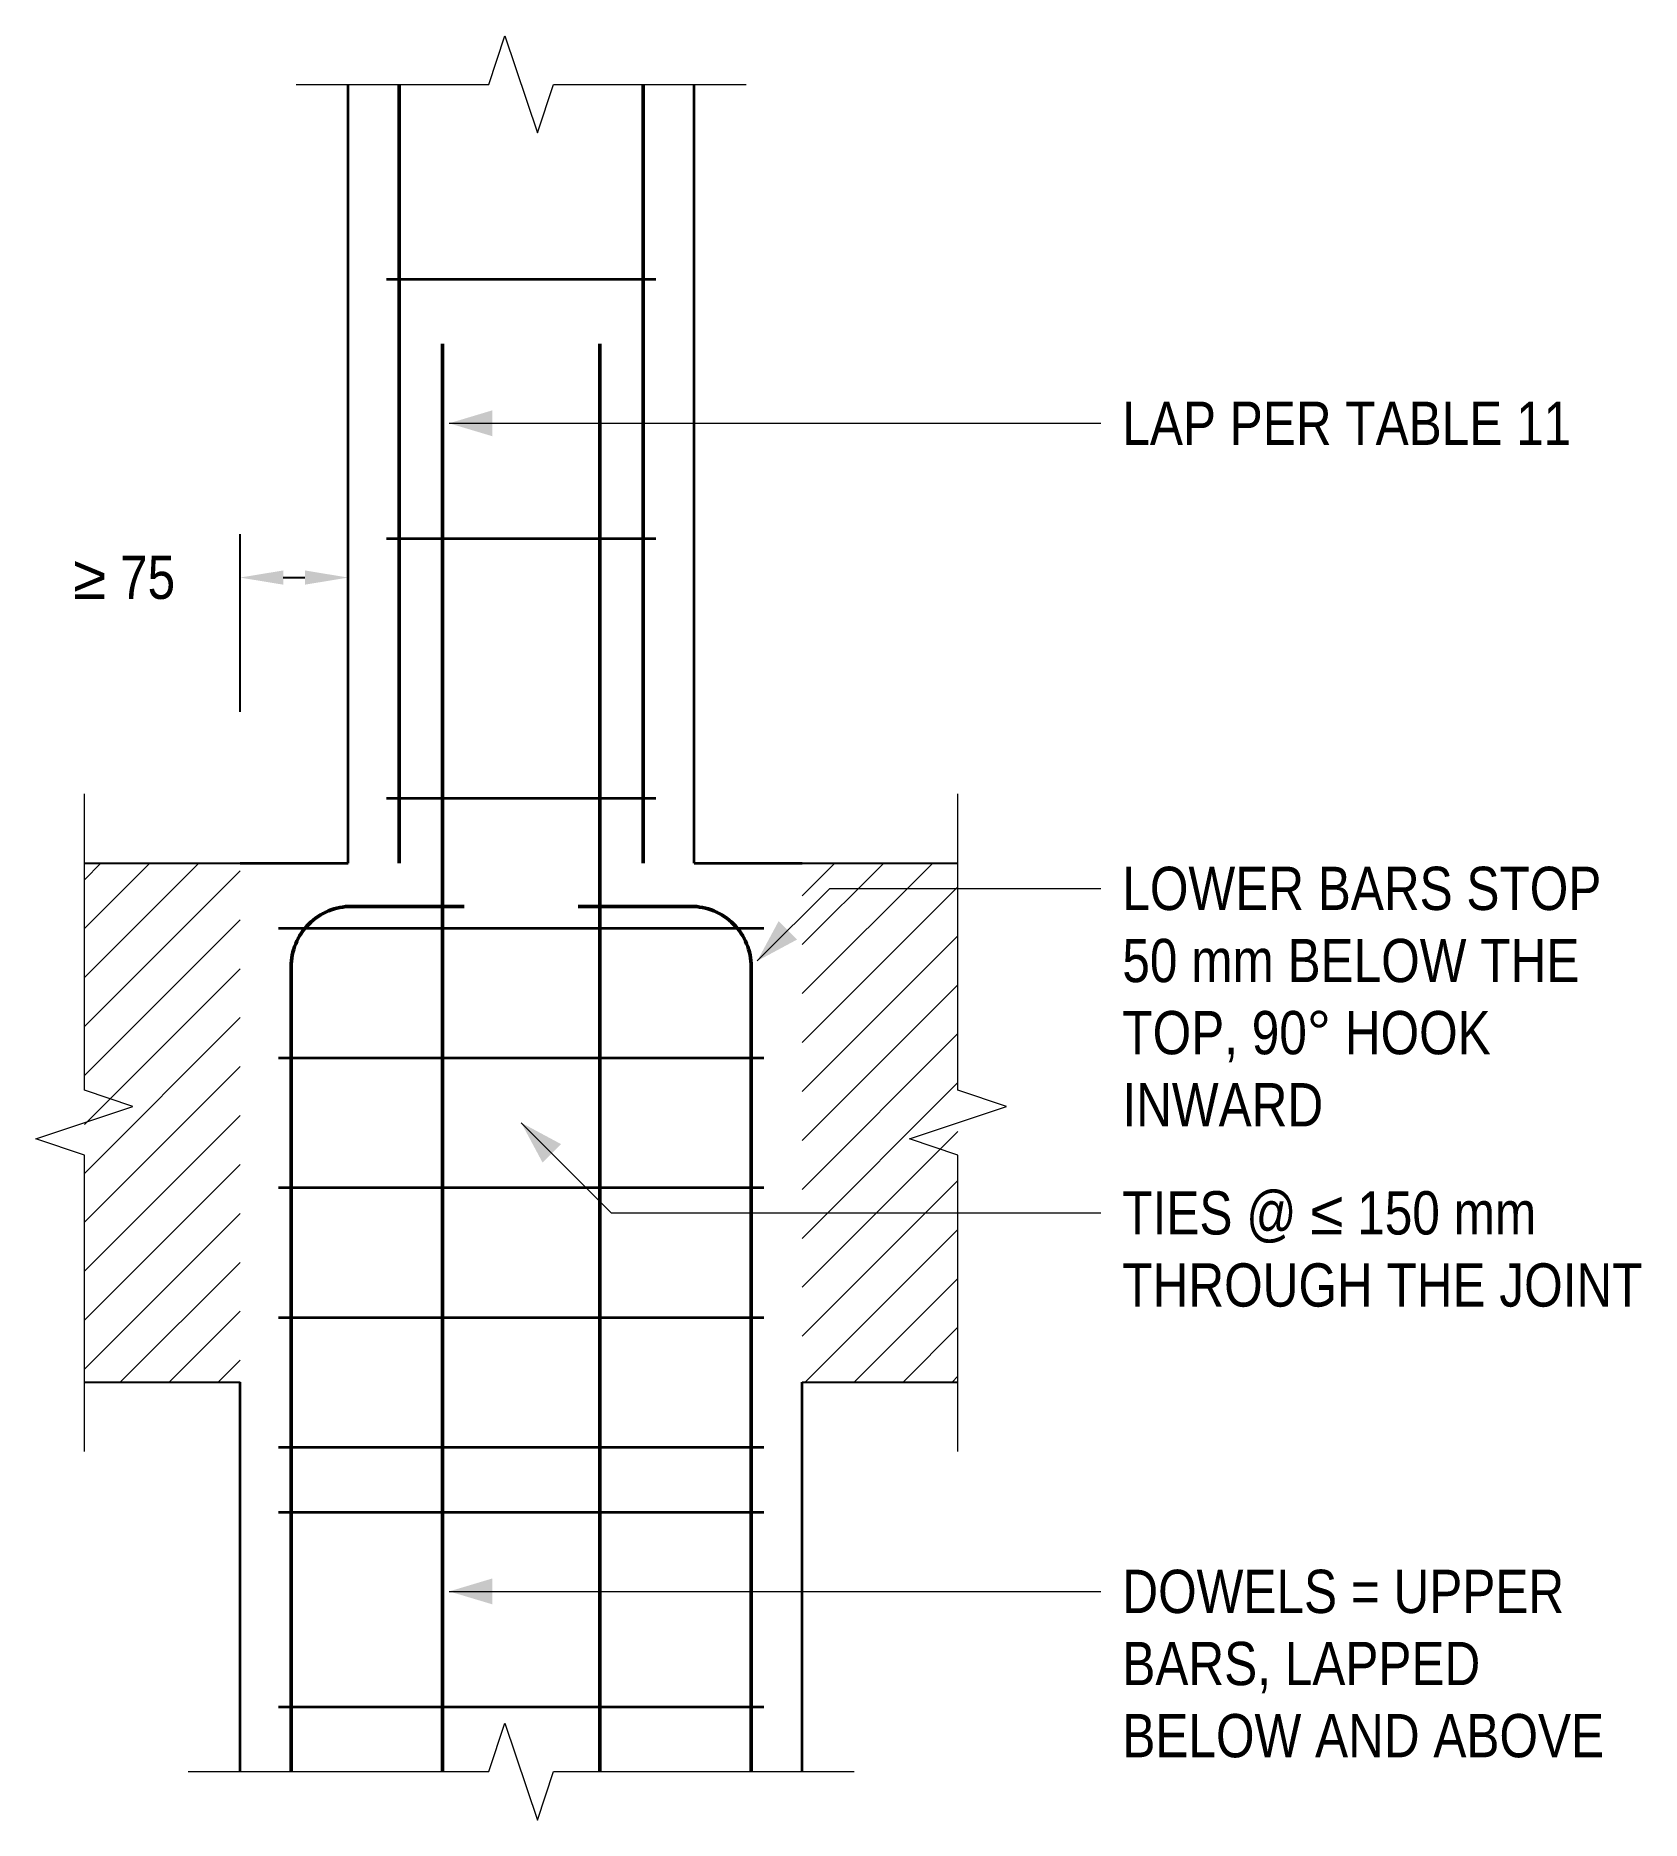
# Model space of a CAD drawing. Header units: millimetres. Extents: x 3764 to 5620, y -13106 to -11044.
import ezdxf

# ---------------------------------------------------------------- set-up
doc = ezdxf.new("R2010")
doc.units = ezdxf.units.MM
doc.header["$LTSCALE"] = 3.75
for name, color, linetype, lineweight in [('S-ANNO', 3, 'Continuous', 18), ('S-BREAK', 8, 'Continuous', 18), ('S-CONC', 4, 'Continuous', 35), ('S-CONC-VIS', 5, 'Continuous', 25), ('S-DIMS', 2, 'Continuous', 18), ('S-HATCH', 9, 'Continuous', 13), ('S-REBR', 1, 'Continuous', 50), ('S-REBR-SEC', 30, 'Continuous', 35), ('S-TEXT', 7, 'Continuous', 18)]:
    doc.layers.add(name, color=color, linetype=linetype, lineweight=lineweight)
doc.styles.add('AN', font='ARIALN_0.TTF')
doc.dimstyles.new('EIT-25', dxfattribs={"dimscale": 25, "dimtxt": 2, "dimasz": 2, "dimexe": 2, "dimexo": 1, "dimgap": 0.6, "dimtad": 1, "dimdec": 0, "dimtxsty": 'AN', "dimcen": 2.5, "dimclrd": 2, "dimclre": 8, "dimclrt": 7, "dimazin": 3, "dimtfac": 1, "dimtmove": 1, "dimatfit": 3, "dimlwd": -1, "dimlwe": -1, "dimarcsym": 0})

msp = doc.modelspace()

# ---------------------------------------------------------------- hatches: boundary and pattern name
at = {"layer": 'S-HATCH'}
h = msp.add_hatch(dxfattribs=at)
h.set_pattern_fill('ANSI31', color=256, scale=12.5984)
h.paths.add_polyline_path([(3820, -12600), (4000, -12600), (4000, -12000), (3820, -12000)])
h = msp.add_hatch(dxfattribs=at)
h.set_pattern_fill('ANSI31', color=256, scale=12.5984)
h.paths.add_polyline_path([(4650, -12600), (4830, -12600), (4830, -12000), (4650, -12000)])

# ---------------------------------------------------------------- linework, layer by layer
at = {"layer": 'S-ANNO', "flags": 128}
for points in [[(4241.8, -11491.7), (4920, -11491.7), (4995, -11491.7)], [(4597.9, -12113.1), (4681.8, -12029.2), (4920, -12029.2), (4995, -12029.2)], [(4325, -12300), (4429.2, -12404.2), (4920, -12404.2), (4995, -12404.2)], [(4241.8, -12841.7), (4920, -12841.7), (4995, -12841.7)]]:
    msp.add_lwpolyline(points, dxfattribs=at)
at = {"layer": 'S-ANNO'}
for points in [[(4241.8, -11491.7), (4291.8, -11506.7), (4291.8, -11476.7)], [(4597.9, -12113.1), (4643.9, -12088.4), (4622.6, -12067.1)], [(4325, -12300), (4349.7, -12346), (4371, -12324.7)], [(4241.8, -12841.7), (4291.8, -12856.7), (4291.8, -12826.7)]]:
    msp.add_solid(points, dxfattribs=at)
at = {"layer": 'S-BREAK', "flags": 128}
for points in [[(4065, -11100), (4287.5, -11100), (4306.2, -11043.8), (4343.8, -11156.2), (4362.5, -11100), (4585, -11100)], [(3820, -12680), (3820, -12337.5), (3763.8, -12318.8), (3876.2, -12281.2), (3820, -12262.5), (3820, -11920)], [(4830, -12680), (4830, -12337.5), (4773.8, -12318.8), (4886.2, -12281.2), (4830, -12262.5), (4830, -11920)], [(3940, -13050), (4287.5, -13050), (4306.2, -12993.8), (4343.8, -13106.2), (4362.5, -13050), (4710, -13050)]]:
    msp.add_lwpolyline(points, dxfattribs=at)
at = {"layer": 'S-CONC'}
for p, q in [((4125, -12000), (4125, -11100)), ((4525, -12000), (4525, -11100)), ((4000, -12000), (4125, -12000)), ((4525, -12000), (4650, -12000)), ((4000, -13050), (4000, -12600)), ((4650, -13050), (4650, -12600))]:
    msp.add_line(p, q, dxfattribs=at)
at = {"layer": 'S-CONC-VIS'}
for p, q in [((3820, -12000), (4000, -12000)), ((4650, -12000), (4830, -12000)), ((3820, -12600), (4000, -12600)), ((4650, -12600), (4830, -12600))]:
    msp.add_line(p, q, dxfattribs=at)
at = {"layer": 'S-REBR', "flags": 128}
for points in [[(4184, -12000), (4184, -11100)], [(4466, -12000), (4466, -11100)], [(4234, -13050), (4234, -11400)], [(4416, -13050), (4416, -11400)]]:
    msp.add_lwpolyline(points, dxfattribs=at)
for points in [[(4059, -13050), (4059, -12120, -0.414214), (4129, -12050), (4259, -12050)], [(4591, -13050), (4591, -12120, 0.414214), (4521, -12050), (4391, -12050)]]:
    msp.add_lwpolyline(points, format="xyb", dxfattribs=at)
at = {"layer": 'S-REBR-SEC'}
for p, q in [((4169.5, -11325), (4480.5, -11325)), ((4169.5, -11625), (4480.5, -11625)), ((4169.5, -11925), (4480.5, -11925)), ((4044.5, -12075), (4605.5, -12075)), ((4044.5, -12225), (4605.5, -12225)), ((4044.5, -12375), (4605.5, -12375)), ((4044.5, -12525), (4605.5, -12525)), ((4044.5, -12675), (4605.5, -12675)), ((4044.5, -12750), (4605.5, -12750)), ((4044.5, -12975), (4605.5, -12975))]:
    msp.add_line(p, q, dxfattribs=at)

# ---------------------------------------------------------------- texts
at = {"layer": 'S-TEXT', "char_height": 50, "attachment_point": 1, "style": 'AN'}
for s, insert, width in [('LAP PER TABLE 11', (5020, -11466.7), 552.186), ('LOWER BARS STOP\\P50 mm BELOW THE\\PTOP, 90° HOOK\\PINWARD', (5020, -12004.2), 588.437), ('TIES @ ≤ 150 mm\\PTHROUGH THE JOINT', (5020, -12379.2), 637.919), ('DOWELS = UPPER\\PBARS, LAPPED\\PBELOW AND ABOVE', (5020, -12816.7), 591.771)]:
    msp.add_mtext(s, dxfattribs=dict(at, insert=insert, width=width))

# ---------------------------------------------------------------- dimensions: what is measured, and where the dimension line sits
at = {"layer": 'S-DIMS'}
msp.add_linear_dim(base=(4000, -11670), p1=(4000, -11850), p2=(4125, -11850), location=(3866, -11670), text='≥ 75', dimstyle='EIT-25', override={"dimtmove": 2}, dxfattribs=at).render()

doc.saveas('drawing.dxf')
